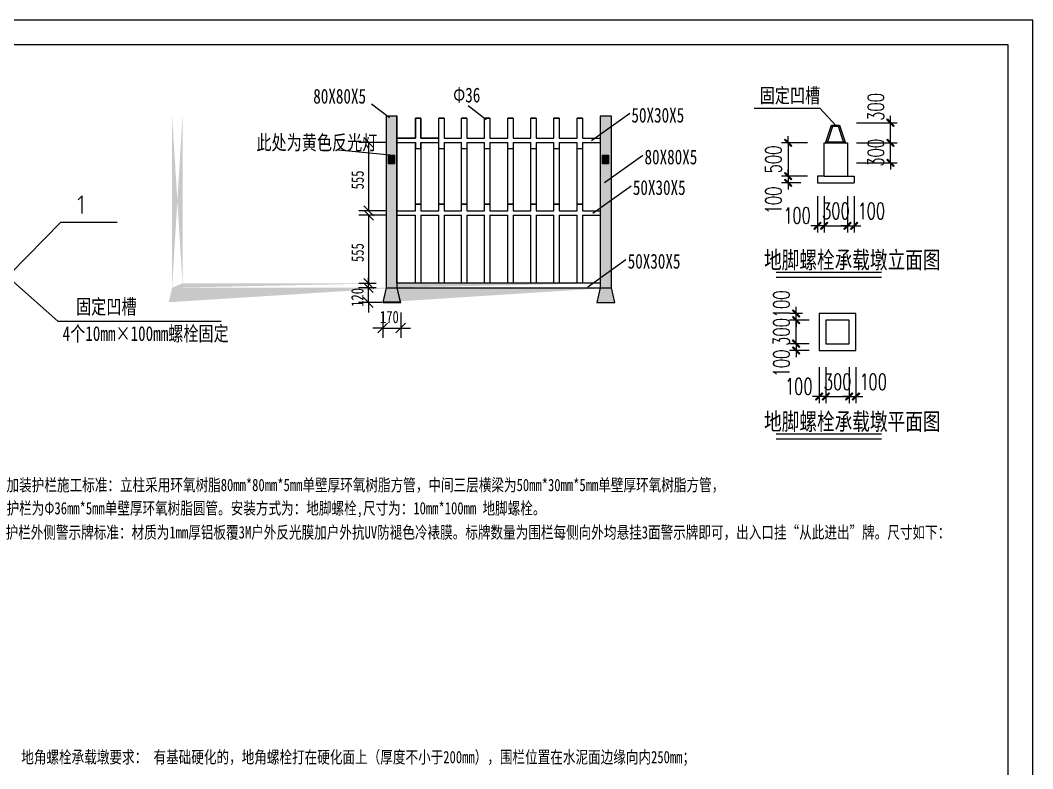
# Model space of a CAD drawing. Header units: inches. Extents: x -113 to 2477, y -497 to 443.
# Drawn here: x 594.1 to 799.6, y -351.9 to -200 of the extents above; entities that cross this region are included whole.
import ezdxf

# ---------------------------------------------------------------- set-up
doc = ezdxf.new("R2010")
doc.units = ezdxf.units.IN
doc.header["$MEASUREMENT"] = 0
doc.styles.add('宋体', font='', dxfattribs={"width": 0.75})
doc.styles.get('宋体').set_extended_font_data('SimSun')

msp = doc.modelspace()

# ---------------------------------------------------------------- hatches: boundary and pattern name
h = msp.add_hatch(color=0)
h.set_gradient(color1=(255, 255, 255), one_color=1, tint=1)
h.paths.add_polyline_path([(668.363, -254.244), (668.363, -219.434), (670.626, -219.434), (670.626, -254.244), (671.329, -257.242), (667.676, -257.242)])
h.paths.add_polyline_path([(627.823, -257.159), (627.137, -254.244)], flags=17)
edge = h.paths.add_edge_path()
edge.add_line((627.823, -257.159), (624.244, -257.159))
edge.add_line((624.926, -254.244), (624.244, -257.159))
edge.add_line((624.926, -257.159), (627.823, -257.159))
edge.add_line((627.049, -219.437), (624.926, -219.437))
edge.add_line((627.049, -253.35), (627.049, -219.437))
edge.add_line((624.926, -219.437), (624.926, -254.244))
edge.add_line((668.363, -253.35), (627.049, -253.35))
edge.add_line((624.926, -254.244), (670.626, -254.244))
h = msp.add_hatch(color=0)
h.set_gradient(color1=(255, 255, 255), one_color=1, tint=1)
h.paths.add_polyline_path([(711.849, -219.434), (711.849, -254.244), (711.163, -257.242), (714.816, -257.242), (714.112, -254.244), (714.112, -219.434)])
h.paths.add_polyline_path([(671.31, -257.159), (670.623, -254.244)], flags=17)
edge = h.paths.add_edge_path()
edge.add_line((671.31, -257.159), (667.73, -257.159))
edge.add_line((668.413, -254.244), (667.73, -257.159))
edge.add_line((668.413, -257.159), (671.31, -257.159))
edge.add_line((670.536, -219.437), (668.413, -219.437))
edge.add_line((670.536, -253.35), (670.536, -219.437))
edge.add_line((668.413, -219.437), (668.413, -254.244))
edge.add_line((711.849, -253.35), (670.536, -253.35))
edge.add_line((668.413, -254.244), (714.112, -254.244))
h = msp.add_hatch(color=0)
h.dxf.hatch_style = 2
h.paths.add_polyline_path([(758.779, -221.239), (759.04, -221.324), (757.946, -224.618), (757.572, -224.894)])
h = msp.add_hatch(color=0)
h.dxf.hatch_style = 2
h.paths.add_polyline_path([(758.877, -221.521), (758.877, -221.246), (760.267, -221.246), (760.267, -221.521)])
h = msp.add_hatch(color=0)
h.dxf.hatch_style = 2
h.paths.add_polyline_path([(760.14, -221.324), (760.394, -221.239), (761.608, -224.894), (761.227, -224.618)])
h = msp.add_hatch(color=0)
h.dxf.hatch_style = 2
h.paths.add_polyline_path([(771.535, -221.359), (771.387, -221.5), (770.032, -220.145), (770.173, -219.997)])
h = msp.add_hatch(color=0)
h.dxf.hatch_style = 2
h.paths.add_polyline_path([(749.247, -224.216), (749.388, -224.068), (750.749, -225.43), (750.601, -225.571)])
h = msp.add_hatch(color=0)
h.dxf.hatch_style = 2
h.paths.add_polyline_path([(757.572, -224.894), (757.946, -224.618), (760.267, -224.618), (760.267, -224.894)])
h = msp.add_hatch(color=0)
h.dxf.hatch_style = 2
h.paths.add_polyline_path([(761.227, -224.618), (761.608, -224.894), (760.267, -224.894), (760.267, -224.618)])
h = msp.add_hatch(color=0)
h.dxf.hatch_style = 2
h.paths.add_polyline_path([(770.032, -224.216), (770.173, -224.068), (771.535, -225.43), (771.387, -225.571)])
h = msp.add_hatch(color=0)
h.dxf.hatch_style = 2
h.paths.add_polyline_path([(770.032, -224.216), (770.173, -224.068), (771.535, -225.43), (771.387, -225.571)])
h = msp.add_hatch(color=0)
h.set_gradient(color1=(255, 255, 0), color2=(255, 255, 112), one_color=1, tint=0.72)
h.paths.add_polyline_path([(668.88, -227.368), (670.066, -227.368), (670.066, -229.098), (668.88, -229.098)])
h = msp.add_hatch(color=0)
h.set_gradient(color1=(255, 255, 0), color2=(255, 255, 112), one_color=1, tint=0.72)
h.paths.add_polyline_path([(712.316, -227.368), (713.503, -227.368), (713.503, -229.098), (712.316, -229.098)])
h = msp.add_hatch(color=0)
h.dxf.hatch_style = 2
h.paths.add_polyline_path([(771.535, -229.501), (771.387, -229.649), (770.032, -228.287), (770.173, -228.146)])
h = msp.add_hatch(color=0)
h.dxf.hatch_style = 2
h.paths.add_polyline_path([(750.749, -232.217), (750.601, -232.358), (749.247, -231.004), (749.388, -230.863)])
h = msp.add_hatch(color=0)
h.dxf.hatch_style = 2
h.paths.add_polyline_path([(749.247, -231.004), (749.388, -230.863), (750.749, -232.217), (750.601, -232.358)])
h = msp.add_hatch(color=0)
h.dxf.hatch_style = 2
h.paths.add_polyline_path([(750.749, -233.572), (750.601, -233.72), (749.247, -232.358), (749.388, -232.217)])
h = msp.add_hatch(color=0)
h.dxf.hatch_style = 2
h.paths.add_polyline_path([(755.329, -242.42), (755.18, -242.279), (756.542, -240.917), (756.683, -241.065)])
h = msp.add_hatch(color=0)
h.dxf.hatch_style = 2
h.paths.add_polyline_path([(756.683, -242.42), (756.542, -242.279), (757.897, -240.917), (758.045, -241.065)])
h = msp.add_hatch(color=0)
h.dxf.hatch_style = 2
h.paths.add_polyline_path([(757.897, -240.917), (758.045, -241.065), (756.683, -242.42), (756.542, -242.279)])
h = msp.add_hatch(color=0)
h.dxf.hatch_style = 2
h.paths.add_polyline_path([(762.652, -240.917), (762.793, -241.065), (761.439, -242.42), (761.29, -242.279)])
h = msp.add_hatch(color=0)
h.dxf.hatch_style = 2
h.paths.add_polyline_path([(761.439, -242.42), (761.29, -242.279), (762.652, -240.917), (762.793, -241.065)])
h = msp.add_hatch(color=0)
h.dxf.hatch_style = 2
h.paths.add_polyline_path([(764.007, -240.917), (764.155, -241.065), (762.793, -242.42), (762.652, -242.279)])
h = msp.add_hatch(color=0)
h.dxf.hatch_style = 2
h.paths.add_polyline_path([(750.871, -258.889), (751.02, -258.741), (752.374, -260.103), (752.233, -260.244)])
h = msp.add_hatch(color=0)
h.dxf.hatch_style = 2
h.paths.add_polyline_path([(750.871, -260.244), (751.02, -260.103), (752.374, -261.457), (752.233, -261.599)])
h = msp.add_hatch(color=0)
h.dxf.hatch_style = 2
h.paths.add_polyline_path([(752.374, -261.457), (752.233, -261.599), (750.871, -260.244), (751.02, -260.103)])
h = msp.add_hatch(color=0)
h.dxf.hatch_style = 2
h.paths.add_polyline_path([(752.374, -266.213), (752.233, -266.354), (750.871, -264.999), (751.02, -264.851)])
h = msp.add_hatch(color=0)
h.dxf.hatch_style = 2
h.paths.add_polyline_path([(750.871, -264.999), (751.02, -264.851), (752.374, -266.213), (752.233, -266.354)])
h = msp.add_hatch(color=0)
h.dxf.hatch_style = 2
h.paths.add_polyline_path([(752.374, -267.568), (752.233, -267.709), (750.871, -266.354), (751.02, -266.213)])
h = msp.add_hatch(color=0)
h.dxf.hatch_style = 2
h.paths.add_polyline_path([(755.683, -277.085), (755.535, -276.944), (756.897, -275.59), (757.038, -275.731)])
h = msp.add_hatch(color=0)
h.dxf.hatch_style = 2
h.paths.add_polyline_path([(757.038, -277.085), (756.897, -276.944), (758.252, -275.59), (758.4, -275.731)])
h = msp.add_hatch(color=0)
h.dxf.hatch_style = 2
h.paths.add_polyline_path([(758.252, -275.59), (758.4, -275.731), (757.038, -277.085), (756.897, -276.944)])
h = msp.add_hatch(color=0)
h.dxf.hatch_style = 2
h.paths.add_polyline_path([(763.007, -275.59), (763.148, -275.731), (761.793, -277.085), (761.645, -276.944)])
h = msp.add_hatch(color=0)
h.dxf.hatch_style = 2
h.paths.add_polyline_path([(761.793, -277.085), (761.645, -276.944), (763.007, -275.59), (763.148, -275.731)])
h = msp.add_hatch(color=0)
h.dxf.hatch_style = 2
h.paths.add_polyline_path([(764.362, -275.59), (764.51, -275.731), (763.148, -277.085), (763.007, -276.944)])

# ---------------------------------------------------------------- linework, layer by layer
at = {"color": 0}
for p, q in [((799.639, -199.969), (379.639, -199.969)), ((799.639, -496.969), (799.639, -199.969)), ((794.639, -204.969), (404.639, -204.969)), ((794.639, -491.969), (794.639, -204.969)), ((669.08, -219.789), (665.388, -216.98)), ((688.689, -220.153), (684.997, -217.344)), ((670.626, -219.434), (668.363, -219.434)), ((668.363, -219.434), (668.363, -254.244)), ((668.413, -219.437), (668.413, -254.244)), ((670.536, -219.437), (668.413, -219.437)), ((670.536, -253.35), (670.536, -219.437)), ((670.626, -254.244), (670.626, -219.434)), ((674.313, -219.812), (675.255, -219.812)), ((674.313, -219.812), (675.417, -219.812)), ((674.313, -223.888), (674.313, -219.812)), ((675.417, -219.812), (674.313, -219.812)), ((674.313, -219.812), (674.313, -223.888)), ((674.313, -223.888), (674.313, -219.812)), ((674.313, -219.812), (674.313, -223.888)), ((675.417, -219.812), (674.313, -219.812)), ((675.417, -219.812), (675.417, -223.888)), ((675.417, -223.888), (675.417, -219.812)), ((675.417, -219.812), (675.417, -223.888)), ((675.417, -223.888), (675.417, -219.812)), ((679.069, -219.812), (680.011, -219.812)), ((679.069, -219.812), (680.173, -219.812)), ((679.069, -223.888), (679.069, -219.812)), ((679.069, -223.888), (679.069, -219.812)), ((680.173, -219.812), (679.069, -219.812)), ((680.173, -219.812), (680.173, -223.888)), ((680.173, -219.812), (680.173, -223.888)), ((683.686, -219.812), (684.628, -219.812)), ((683.686, -219.812), (684.79, -219.812)), ((683.686, -223.888), (683.686, -219.812)), ((683.686, -223.888), (683.686, -219.812)), ((684.79, -219.812), (683.686, -219.812)), ((684.79, -219.812), (684.79, -223.888)), ((684.79, -219.812), (684.79, -223.888)), ((688.349, -219.812), (689.291, -219.812)), ((688.349, -219.812), (689.453, -219.812)), ((688.349, -223.888), (688.349, -219.812)), ((688.349, -223.888), (688.349, -219.812)), ((689.453, -219.812), (688.349, -219.812)), ((689.453, -219.812), (689.453, -223.888)), ((689.453, -219.812), (689.453, -223.888)), ((693.067, -219.812), (694.028, -219.812)), ((693.067, -219.812), (694.171, -219.812)), ((693.067, -223.888), (693.067, -219.812)), ((693.067, -223.888), (693.067, -219.812)), ((694.171, -219.812), (693.067, -219.812)), ((694.171, -219.812), (694.171, -223.888)), ((694.171, -219.812), (694.171, -223.888)), ((697.748, -219.812), (698.69, -219.812)), ((697.748, -219.812), (698.852, -219.812)), ((697.748, -223.888), (697.748, -219.812)), ((697.748, -223.888), (697.748, -219.812)), ((698.852, -219.812), (697.748, -219.812)), ((698.852, -219.812), (698.852, -223.888)), ((698.852, -219.812), (698.852, -223.888)), ((702.42, -219.812), (703.362, -219.812)), ((702.42, -219.812), (703.524, -219.812)), ((702.42, -223.888), (702.42, -219.812)), ((702.42, -223.888), (702.42, -219.812)), ((703.524, -219.812), (702.42, -219.812)), ((703.524, -219.812), (703.524, -223.888)), ((703.524, -219.812), (703.524, -223.888)), ((707.123, -219.812), (708.065, -219.812)), ((707.123, -219.812), (708.227, -219.812)), ((707.123, -223.888), (707.123, -219.812)), ((707.123, -223.888), (707.123, -219.812)), ((708.227, -219.812), (707.123, -219.812)), ((708.227, -219.812), (708.227, -223.888)), ((708.227, -219.812), (708.227, -223.888)), ((710.079, -224.398), (717.828, -218.856)), ((714.112, -219.434), (711.849, -219.434)), ((711.849, -219.434), (711.849, -254.244)), ((714.112, -254.244), (714.112, -219.434)), ((665.832, -225.777), (663.832, -223.777)), ((670.536, -223.888), (674.313, -223.888)), ((670.536, -223.888), (674.313, -223.888)), ((670.536, -223.888), (670.536, -224.777)), ((674.313, -223.888), (670.626, -223.888)), ((674.313, -223.888), (670.626, -223.888)), ((675.417, -223.888), (679.069, -223.888)), ((679.069, -223.888), (675.417, -223.888)), ((675.417, -223.888), (679.069, -223.888)), ((679.069, -223.888), (675.417, -223.888)), ((679.069, -224.777), (679.069, -223.888)), ((680.173, -223.888), (683.686, -223.888)), ((680.173, -223.888), (683.686, -223.888)), ((684.79, -223.888), (688.349, -223.888)), ((684.79, -223.888), (688.349, -223.888)), ((689.453, -223.888), (693.067, -223.888)), ((689.453, -223.888), (693.067, -223.888)), ((694.171, -223.888), (697.748, -223.888)), ((694.171, -223.888), (697.748, -223.888)), ((698.852, -223.888), (702.42, -223.888)), ((698.852, -223.888), (702.42, -223.888)), ((703.524, -223.888), (707.123, -223.888)), ((703.524, -223.888), (707.123, -223.888)), ((708.227, -223.888), (711.849, -223.888)), ((708.227, -223.888), (711.849, -223.888)), ((711.849, -223.888), (711.849, -224.777)), ((670.536, -224.777), (674.313, -224.777)), ((670.536, -224.777), (674.313, -224.777)), ((670.536, -224.777), (674.313, -224.777)), ((670.536, -224.777), (674.313, -224.777)), ((674.313, -238.655), (674.313, -224.777)), ((674.313, -224.777), (674.313, -226.012)), ((674.313, -238.655), (674.313, -224.777)), ((674.313, -224.777), (674.313, -226.012)), ((674.313, -226.012), (675.417, -226.012)), ((674.313, -226.012), (675.417, -226.012)), ((674.313, -237.309), (674.313, -226.012)), ((674.313, -226.012), (675.417, -226.012)), ((675.417, -224.777), (675.417, -238.655)), ((675.417, -224.777), (679.069, -224.777)), ((675.417, -226.012), (675.417, -224.777)), ((675.417, -224.777), (679.069, -224.777)), ((675.417, -224.777), (675.417, -238.655)), ((675.417, -224.777), (679.069, -224.777)), ((675.417, -226.012), (675.417, -224.777)), ((675.417, -224.777), (679.069, -224.777)), ((675.417, -226.012), (675.417, -237.309)), ((679.069, -238.655), (679.069, -224.777)), ((679.069, -238.655), (679.069, -224.777)), ((679.069, -226.012), (680.173, -226.012)), ((679.069, -226.012), (680.173, -226.012)), ((679.069, -226.012), (680.173, -226.012)), ((679.069, -237.309), (679.069, -226.012)), ((679.069, -226.012), (680.173, -226.012)), ((679.069, -226.012), (680.173, -226.012)), ((679.069, -237.309), (679.069, -226.012)), ((679.069, -226.012), (680.173, -226.012)), ((680.173, -224.777), (680.173, -238.655)), ((680.173, -224.777), (683.686, -224.777)), ((680.173, -224.777), (680.173, -238.655)), ((680.173, -224.777), (683.686, -224.777)), ((680.173, -226.012), (680.173, -237.309)), ((680.173, -226.012), (680.173, -237.309)), ((683.686, -238.655), (683.686, -224.777)), ((683.686, -238.655), (683.686, -224.777)), ((683.686, -226.012), (684.79, -226.012)), ((683.686, -226.012), (684.79, -226.012)), ((683.686, -226.012), (684.79, -226.012)), ((683.686, -237.309), (683.686, -226.012)), ((683.686, -226.012), (684.79, -226.012)), ((683.686, -226.012), (684.79, -226.012)), ((683.686, -237.309), (683.686, -226.012)), ((683.686, -226.012), (684.79, -226.012)), ((684.79, -224.777), (684.79, -238.655)), ((684.79, -224.777), (688.349, -224.777)), ((684.79, -224.777), (684.79, -238.655)), ((684.79, -224.777), (688.349, -224.777)), ((684.79, -226.012), (684.79, -237.309)), ((684.79, -226.012), (684.79, -237.309)), ((688.349, -238.655), (688.349, -224.777)), ((688.349, -238.655), (688.349, -224.777)), ((688.349, -226.012), (689.453, -226.012)), ((688.349, -226.012), (689.453, -226.012)), ((688.349, -226.012), (689.453, -226.012)), ((688.349, -237.309), (688.349, -226.012)), ((688.349, -226.012), (689.453, -226.012)), ((688.349, -226.012), (689.453, -226.012)), ((688.349, -237.309), (688.349, -226.012)), ((688.349, -226.012), (689.453, -226.012)), ((689.453, -224.777), (689.453, -238.655)), ((689.453, -224.777), (693.067, -224.777)), ((689.453, -224.777), (689.453, -238.655)), ((689.453, -224.777), (693.067, -224.777)), ((689.453, -226.012), (689.453, -237.309)), ((689.453, -226.012), (689.453, -237.309)), ((693.067, -238.655), (693.067, -224.777)), ((693.067, -238.655), (693.067, -224.777)), ((693.067, -226.012), (694.171, -226.012)), ((693.067, -226.012), (694.171, -226.012)), ((693.067, -226.012), (694.171, -226.012)), ((693.067, -237.309), (693.067, -226.012)), ((693.067, -226.012), (694.171, -226.012)), ((693.067, -226.012), (694.171, -226.012)), ((693.067, -237.309), (693.067, -226.012)), ((693.067, -226.012), (694.171, -226.012)), ((694.171, -224.777), (694.171, -238.655)), ((694.171, -224.777), (697.748, -224.777)), ((694.171, -224.777), (694.171, -238.655)), ((694.171, -224.777), (697.748, -224.777)), ((694.171, -226.012), (694.171, -237.309)), ((694.171, -226.012), (694.171, -237.309)), ((697.748, -238.655), (697.748, -224.777)), ((697.748, -238.655), (697.748, -224.777)), ((697.748, -226.012), (698.852, -226.012)), ((697.748, -226.012), (698.852, -226.012)), ((697.748, -226.012), (698.852, -226.012)), ((697.748, -237.309), (697.748, -226.012)), ((697.748, -226.012), (698.852, -226.012)), ((697.748, -226.012), (698.852, -226.012)), ((697.748, -237.309), (697.748, -226.012)), ((697.748, -226.012), (698.852, -226.012)), ((698.852, -224.777), (698.852, -238.655)), ((698.852, -224.777), (702.42, -224.777)), ((698.852, -224.777), (698.852, -238.655)), ((698.852, -224.777), (702.42, -224.777)), ((698.852, -226.012), (698.852, -237.309)), ((698.852, -226.012), (698.852, -237.309)), ((702.42, -238.655), (702.42, -224.777)), ((702.42, -238.655), (702.42, -224.777)), ((702.42, -226.012), (703.524, -226.012)), ((702.42, -226.012), (703.524, -226.012)), ((702.42, -226.012), (703.524, -226.012)), ((702.42, -237.309), (702.42, -226.012)), ((702.42, -226.012), (703.524, -226.012)), ((702.42, -226.012), (703.524, -226.012)), ((702.42, -237.309), (702.42, -226.012)), ((702.42, -226.012), (703.524, -226.012)), ((703.524, -224.777), (703.524, -238.655)), ((703.524, -224.777), (707.123, -224.777)), ((703.524, -224.777), (703.524, -238.655)), ((703.524, -224.777), (707.123, -224.777)), ((703.524, -226.012), (703.524, -237.309)), ((703.524, -226.012), (703.524, -237.309)), ((707.123, -238.655), (707.123, -224.777)), ((707.123, -238.655), (707.123, -224.777)), ((707.123, -226.012), (708.227, -226.012)), ((707.123, -226.012), (708.227, -226.012)), ((707.123, -226.012), (708.227, -226.012)), ((707.123, -237.309), (707.123, -226.012)), ((707.123, -226.012), (708.227, -226.012)), ((707.123, -226.012), (708.227, -226.012)), ((707.123, -237.309), (707.123, -226.012)), ((707.123, -226.012), (708.227, -226.012)), ((708.227, -224.777), (708.227, -238.655)), ((708.227, -224.777), (711.849, -224.777)), ((708.227, -224.777), (708.227, -238.655)), ((708.227, -224.777), (711.849, -224.777)), ((708.227, -226.012), (708.227, -237.309)), ((708.227, -226.012), (708.227, -237.309)), ((669.193, -227.368), (658.739, -226.333)), ((668.88, -227.368), (670.066, -227.368)), ((668.88, -229.098), (668.88, -227.368)), ((670.066, -227.368), (670.066, -229.098)), ((712.316, -227.368), (713.503, -227.368)), ((712.316, -229.098), (712.316, -227.368)), ((712.735, -232.874), (720.484, -227.332)), ((713.503, -227.368), (713.503, -229.098)), ((670.066, -229.098), (668.88, -229.098)), ((713.503, -229.098), (712.316, -229.098)), ((710.37, -239.083), (718.119, -233.541)), ((663.832, -237.655), (665.832, -239.655)), ((674.313, -237.309), (675.417, -237.309)), ((675.417, -237.309), (674.313, -237.309)), ((679.069, -237.309), (680.173, -237.309)), ((679.069, -237.309), (680.173, -237.309)), ((680.173, -237.309), (679.069, -237.309)), ((679.069, -237.309), (680.173, -237.309)), ((680.173, -237.309), (679.069, -237.309)), ((683.686, -237.309), (684.79, -237.309)), ((683.686, -237.309), (684.79, -237.309)), ((684.79, -237.309), (683.686, -237.309)), ((683.686, -237.309), (684.79, -237.309)), ((684.79, -237.309), (683.686, -237.309)), ((688.349, -237.309), (689.453, -237.309)), ((688.349, -237.309), (689.453, -237.309)), ((689.453, -237.309), (688.349, -237.309)), ((688.349, -237.309), (689.453, -237.309)), ((689.453, -237.309), (688.349, -237.309)), ((693.067, -237.309), (694.171, -237.309)), ((693.067, -237.309), (694.171, -237.309)), ((694.171, -237.309), (693.067, -237.309)), ((693.067, -237.309), (694.171, -237.309)), ((694.171, -237.309), (693.067, -237.309)), ((697.748, -237.309), (698.852, -237.309)), ((697.748, -237.309), (698.852, -237.309)), ((698.852, -237.309), (697.748, -237.309)), ((697.748, -237.309), (698.852, -237.309)), ((698.852, -237.309), (697.748, -237.309)), ((702.42, -237.309), (703.524, -237.309)), ((702.42, -237.309), (703.524, -237.309)), ((703.524, -237.309), (702.42, -237.309)), ((702.42, -237.309), (703.524, -237.309)), ((703.524, -237.309), (702.42, -237.309)), ((707.123, -237.309), (708.227, -237.309)), ((707.123, -237.309), (708.227, -237.309)), ((708.227, -237.309), (707.123, -237.309)), ((707.123, -237.309), (708.227, -237.309)), ((708.227, -237.309), (707.123, -237.309)), ((665.832, -240.518), (663.832, -238.518)), ((670.536, -238.655), (674.313, -238.655)), ((670.536, -238.655), (674.313, -238.655)), ((670.536, -238.655), (670.536, -239.498)), ((670.536, -239.498), (674.313, -239.498)), ((670.536, -239.498), (674.313, -239.498)), ((674.313, -253.35), (674.313, -239.498)), ((674.313, -253.35), (674.313, -239.498)), ((675.417, -238.655), (679.069, -238.655)), ((675.417, -238.655), (679.069, -238.655)), ((675.417, -239.498), (675.417, -253.35)), ((675.417, -239.498), (679.069, -239.498)), ((675.417, -239.498), (675.417, -253.35)), ((675.417, -239.498), (679.069, -239.498)), ((679.069, -253.35), (679.069, -239.498)), ((679.069, -253.35), (679.069, -239.498)), ((680.173, -238.655), (683.686, -238.655)), ((680.173, -238.655), (683.686, -238.655)), ((680.173, -239.498), (680.173, -253.35)), ((680.173, -239.498), (683.686, -239.498)), ((680.173, -239.498), (680.173, -253.35)), ((680.173, -239.498), (683.686, -239.498)), ((683.686, -253.35), (683.686, -239.498)), ((683.686, -253.35), (683.686, -239.498)), ((684.79, -238.655), (688.349, -238.655)), ((684.79, -238.655), (688.349, -238.655)), ((684.79, -239.498), (684.79, -253.35)), ((684.79, -239.498), (688.349, -239.498)), ((684.79, -239.498), (684.79, -253.35)), ((684.79, -239.498), (688.349, -239.498)), ((688.349, -253.35), (688.349, -239.498)), ((688.349, -253.35), (688.349, -239.498)), ((689.453, -238.655), (693.067, -238.655)), ((689.453, -238.655), (693.067, -238.655)), ((689.453, -239.498), (689.453, -253.35)), ((689.453, -239.498), (693.067, -239.498)), ((689.453, -239.498), (689.453, -253.35)), ((689.453, -239.498), (693.067, -239.498)), ((693.067, -253.35), (693.067, -239.498)), ((693.067, -253.35), (693.067, -239.498)), ((694.171, -238.655), (697.748, -238.655)), ((694.171, -238.655), (697.748, -238.655)), ((694.171, -239.498), (694.171, -253.35)), ((694.171, -239.498), (697.748, -239.498)), ((694.171, -239.498), (694.171, -253.35)), ((694.171, -239.498), (697.748, -239.498)), ((697.748, -253.35), (697.748, -239.498)), ((697.748, -253.35), (697.748, -239.498)), ((698.852, -238.655), (702.42, -238.655)), ((698.852, -238.655), (702.42, -238.655)), ((698.852, -239.498), (698.852, -253.35)), ((698.852, -239.498), (702.42, -239.498)), ((698.852, -239.498), (698.852, -253.35)), ((698.852, -239.498), (702.42, -239.498)), ((702.42, -253.35), (702.42, -239.498)), ((702.42, -253.35), (702.42, -239.498)), ((703.524, -238.655), (707.123, -238.655)), ((703.524, -238.655), (707.123, -238.655)), ((703.524, -239.498), (703.524, -253.35)), ((703.524, -239.498), (707.123, -239.498)), ((703.524, -239.498), (703.524, -253.35)), ((703.524, -239.498), (707.123, -239.498)), ((707.123, -253.35), (707.123, -239.498)), ((707.123, -253.35), (707.123, -239.498)), ((708.227, -238.655), (711.849, -238.655)), ((708.227, -238.655), (711.849, -238.655)), ((708.227, -239.498), (708.227, -253.35)), ((708.227, -239.498), (711.849, -239.498)), ((708.227, -239.498), (708.227, -253.35)), ((708.227, -239.498), (711.849, -239.498)), ((711.849, -238.655), (711.849, -239.498)), ((709.32, -254.035), (717.069, -248.493)), ((663.832, -252.396), (665.832, -254.396)), ((747.537, -251.114), (768.964, -251.114)), ((747.537, -252.114), (768.918, -252.114)), ((663.778, -253.244), (665.778, -255.244)), ((668.363, -254.244), (667.676, -257.242)), ((668.413, -254.244), (667.73, -257.159)), ((668.413, -254.244), (714.112, -254.244)), ((711.849, -253.35), (670.536, -253.35)), ((674.313, -253.35), (670.536, -253.35)), ((670.536, -253.35), (670.536, -254.244)), ((670.536, -254.244), (711.849, -254.244)), ((671.31, -257.159), (670.623, -254.244)), ((671.31, -257.159), (670.623, -254.244)), ((671.329, -257.242), (670.626, -254.244)), ((675.417, -253.35), (674.313, -253.35)), ((679.069, -253.35), (675.417, -253.35)), ((680.173, -253.35), (679.069, -253.35)), ((683.686, -253.35), (680.173, -253.35)), ((684.79, -253.35), (683.686, -253.35)), ((688.349, -253.35), (684.79, -253.35)), ((689.453, -253.35), (688.349, -253.35)), ((693.067, -253.35), (689.453, -253.35)), ((694.171, -253.35), (693.067, -253.35)), ((697.748, -253.35), (694.171, -253.35)), ((698.852, -253.35), (697.748, -253.35)), ((702.42, -253.35), (698.852, -253.35)), ((703.524, -253.35), (702.42, -253.35)), ((707.123, -253.35), (703.524, -253.35)), ((708.227, -253.35), (707.123, -253.35)), ((711.849, -253.35), (708.227, -253.35)), ((711.849, -254.244), (711.163, -257.242)), ((711.849, -253.35), (711.849, -254.244)), ((714.816, -257.242), (714.112, -254.244)), ((665.778, -258.242), (663.778, -256.242)), ((667.676, -257.242), (671.329, -257.242)), ((671.31, -257.159), (667.73, -257.159)), ((668.413, -257.159), (671.31, -257.159)), ((711.163, -257.242), (714.816, -257.242)), ((666.676, -263.431), (668.676, -261.431)), ((672.329, -261.431), (670.329, -263.431)), ((747.537, -283.905), (768.964, -283.905)), ((747.537, -284.905), (768.918, -284.905))]:
    msp.add_line(p, q, dxfattribs=at)
at = {"color": 0, "lineweight": 0}
for p, q in [((766.293, -215.298), (766.138, -215.58)), ((766.138, -215.58), (766.138, -215.771)), ((766.138, -215.771), (766.293, -216.053)), ((766.766, -215.115), (766.293, -215.298)), ((767.549, -215.016), (766.766, -215.115)), ((768.014, -215.016), (767.549, -215.016)), ((768.798, -215.115), (768.014, -215.016)), ((769.27, -215.298), (768.798, -215.115)), ((769.426, -215.58), (769.27, -215.298)), ((769.27, -216.053), (769.426, -215.771)), ((769.426, -215.771), (769.426, -215.58)), ((743.098, -217.793), (756.43, -217.793)), ((756.43, -217.793), (759.766, -221.408)), ((766.293, -217.182), (766.138, -217.464)), ((766.138, -217.464), (766.138, -217.655)), ((766.138, -217.655), (766.293, -217.93)), ((766.293, -216.053), (766.766, -216.244)), ((766.766, -216.991), (766.293, -217.182)), ((766.766, -216.244), (767.549, -216.335)), ((767.549, -216.9), (766.766, -216.991)), ((767.549, -216.335), (768.014, -216.335)), ((768.014, -216.9), (767.549, -216.9)), ((768.014, -216.335), (768.798, -216.244)), ((768.798, -216.991), (768.014, -216.9)), ((768.798, -216.244), (769.27, -216.053)), ((769.27, -217.182), (768.798, -216.991)), ((769.426, -217.464), (769.27, -217.182)), ((769.27, -217.93), (769.426, -217.655)), ((769.426, -217.655), (769.426, -217.464)), ((766.138, -219.905), (766.138, -218.875)), ((766.138, -218.875), (767.386, -219.44)), ((766.293, -217.93), (766.766, -218.12)), ((766.766, -218.12), (767.549, -218.212)), ((767.386, -219.157), (767.549, -218.967)), ((767.386, -219.44), (767.386, -219.157)), ((767.549, -218.212), (768.014, -218.212)), ((767.549, -218.967), (767.704, -218.875)), ((767.704, -218.875), (768.17, -218.776)), ((768.014, -218.212), (768.798, -218.12)), ((768.17, -218.776), (768.487, -218.776)), ((768.487, -218.776), (768.953, -218.875)), ((768.798, -218.12), (769.27, -217.93)), ((768.953, -218.875), (769.27, -219.059)), ((769.27, -219.905), (769.115, -220.004)), ((769.27, -219.059), (769.426, -219.341)), ((769.426, -219.623), (769.27, -219.905)), ((769.426, -219.341), (769.426, -219.623)), ((770.78, -226.178), (770.78, -219.39)), ((757.572, -224.894), (758.779, -221.239)), ((759.04, -221.324), (757.946, -224.618)), ((758.779, -221.239), (759.04, -221.324)), ((758.877, -221.521), (758.877, -221.246)), ((758.877, -221.246), (760.267, -221.246)), ((760.267, -221.521), (758.877, -221.521)), ((760.14, -221.324), (760.394, -221.239)), ((761.227, -224.618), (760.14, -221.324)), ((760.267, -221.246), (760.267, -221.521)), ((760.394, -221.239), (761.608, -224.894)), ((763.866, -220.752), (772.142, -220.752)), ((769.115, -220.004), (768.798, -220.096)), ((770.032, -220.145), (770.173, -219.997)), ((771.387, -221.5), (770.032, -220.145)), ((770.173, -219.997), (771.535, -221.359)), ((771.535, -221.359), (771.387, -221.5)), ((749.995, -224.823), (749.995, -223.461)), ((770.78, -224.823), (770.78, -223.461)), ((745.507, -225.959), (745.352, -226.241)), ((745.98, -225.776), (745.507, -225.959)), ((746.763, -225.677), (745.98, -225.776)), ((747.229, -225.677), (746.763, -225.677)), ((748.012, -225.776), (747.229, -225.677)), ((748.485, -225.959), (748.012, -225.776)), ((748.64, -226.241), (748.485, -225.959)), ((753.896, -224.823), (748.64, -224.823)), ((749.247, -224.216), (749.388, -224.068)), ((750.601, -225.571), (749.247, -224.216)), ((749.388, -224.068), (750.749, -225.43)), ((749.995, -224.823), (749.995, -231.611)), ((750.749, -225.43), (750.601, -225.571)), ((757.29, -224.823), (762.045, -224.823)), ((757.29, -231.611), (757.29, -224.823)), ((757.572, -224.894), (757.946, -224.618)), ((757.946, -224.618), (757.572, -224.894)), ((760.267, -224.894), (757.572, -224.894)), ((757.946, -224.618), (760.267, -224.618)), ((760.267, -224.894), (760.267, -224.618)), ((760.267, -224.618), (761.227, -224.618)), ((760.267, -224.618), (760.267, -224.894)), ((761.608, -224.894), (760.267, -224.894)), ((761.227, -224.618), (761.608, -224.894)), ((761.608, -224.894), (761.227, -224.618)), ((762.045, -224.823), (762.045, -231.611)), ((763.866, -224.823), (772.142, -224.823)), ((763.866, -224.823), (772.142, -224.823)), ((766.293, -224.604), (766.138, -224.887)), ((766.138, -224.887), (766.138, -225.07)), ((766.138, -225.07), (766.293, -225.352)), ((766.766, -224.414), (766.293, -224.604)), ((766.293, -225.352), (766.766, -225.543)), ((767.549, -224.322), (766.766, -224.414)), ((766.766, -225.543), (767.549, -225.634)), ((768.014, -224.322), (767.549, -224.322)), ((767.549, -225.634), (768.014, -225.634)), ((768.798, -224.414), (768.014, -224.322)), ((768.014, -225.634), (768.798, -225.543)), ((769.27, -224.604), (768.798, -224.414)), ((768.798, -225.543), (769.27, -225.352)), ((769.426, -224.887), (769.27, -224.604)), ((769.27, -225.352), (769.426, -225.07)), ((769.426, -225.07), (769.426, -224.887)), ((770.032, -224.216), (770.173, -224.068)), ((770.032, -224.216), (770.173, -224.068)), ((771.387, -225.571), (770.032, -224.216)), ((771.387, -225.571), (770.032, -224.216)), ((770.173, -224.068), (771.535, -225.43)), ((770.173, -224.068), (771.535, -225.43)), ((770.78, -228.894), (770.78, -224.823)), ((771.535, -225.43), (771.387, -225.571)), ((771.535, -225.43), (771.387, -225.571)), ((745.352, -226.241), (745.352, -226.432)), ((745.352, -226.432), (745.507, -226.714)), ((745.507, -227.843), (745.352, -228.125)), ((745.352, -228.125), (745.352, -228.309)), ((745.507, -226.714), (745.98, -226.897)), ((745.98, -227.652), (745.507, -227.843)), ((745.98, -226.897), (746.763, -226.996)), ((746.763, -227.561), (745.98, -227.652)), ((746.763, -226.996), (747.229, -226.996)), ((747.229, -227.561), (746.763, -227.561)), ((747.229, -226.996), (748.012, -226.897)), ((748.012, -227.652), (747.229, -227.561)), ((748.012, -226.897), (748.485, -226.714)), ((748.485, -227.843), (748.012, -227.652)), ((748.485, -226.714), (748.64, -226.432)), ((748.64, -228.125), (748.485, -227.843)), ((748.64, -226.432), (748.64, -226.241)), ((748.64, -228.309), (748.64, -228.125)), ((766.293, -226.481), (766.138, -226.763)), ((766.138, -226.763), (766.138, -226.954)), ((766.138, -226.954), (766.293, -227.236)), ((766.766, -226.298), (766.293, -226.481)), ((766.293, -227.236), (766.766, -227.42)), ((767.549, -226.199), (766.766, -226.298)), ((766.766, -227.42), (767.549, -227.518)), ((768.014, -226.199), (767.549, -226.199)), ((767.549, -227.518), (768.014, -227.518)), ((767.704, -228.174), (768.17, -228.083)), ((768.798, -226.298), (768.014, -226.199)), ((768.014, -227.518), (768.798, -227.42)), ((768.17, -228.083), (768.487, -228.083)), ((768.487, -228.083), (768.953, -228.174)), ((769.27, -226.481), (768.798, -226.298)), ((768.798, -227.42), (769.27, -227.236)), ((769.426, -226.763), (769.27, -226.481)), ((769.27, -227.236), (769.426, -226.954)), ((769.426, -226.954), (769.426, -226.763)), ((745.352, -228.309), (745.507, -228.591)), ((745.352, -229.628), (745.352, -230.566)), ((745.507, -228.591), (745.98, -228.781)), ((745.98, -228.781), (746.763, -228.873)), ((746.446, -230.002), (746.601, -229.72)), ((746.446, -230.284), (746.446, -230.002)), ((746.601, -229.72), (746.918, -229.529)), ((746.763, -228.873), (747.229, -228.873)), ((746.918, -229.529), (747.384, -229.437)), ((747.229, -228.873), (748.012, -228.781)), ((747.384, -229.437), (747.701, -229.437)), ((747.701, -229.437), (748.167, -229.529)), ((748.012, -228.781), (748.485, -228.591)), ((748.167, -229.529), (748.485, -229.72)), ((748.485, -228.591), (748.64, -228.309)), ((748.485, -229.72), (748.64, -230.002)), ((748.64, -230.002), (748.64, -230.284)), ((763.866, -228.894), (772.142, -228.894)), ((766.138, -229.205), (766.138, -228.174)), ((766.138, -228.174), (767.386, -228.739)), ((767.386, -228.457), (767.549, -228.266)), ((767.386, -228.739), (767.386, -228.457)), ((767.549, -228.266), (767.704, -228.174)), ((769.115, -229.303), (768.798, -229.395)), ((768.953, -228.174), (769.27, -228.365)), ((769.27, -229.205), (769.115, -229.303)), ((769.27, -228.365), (769.426, -228.647)), ((769.426, -228.929), (769.27, -229.205)), ((769.426, -228.647), (769.426, -228.929)), ((770.032, -228.287), (770.173, -228.146)), ((771.387, -229.649), (770.032, -228.287)), ((770.173, -228.146), (771.535, -229.501)), ((770.78, -228.894), (770.78, -230.256)), ((771.535, -229.501), (771.387, -229.649)), ((745.352, -230.566), (746.763, -230.658)), ((746.601, -230.566), (746.446, -230.284)), ((746.763, -230.658), (746.601, -230.566)), ((748.329, -230.658), (748.012, -230.757)), ((748.485, -230.566), (748.329, -230.658)), ((748.64, -230.284), (748.485, -230.566)), ((752.542, -231.611), (748.64, -231.611)), ((753.896, -231.611), (748.64, -231.611)), ((749.247, -231.004), (749.388, -230.863)), ((749.247, -231.004), (749.388, -230.863)), ((750.601, -232.358), (749.247, -231.004)), ((750.601, -232.358), (749.247, -231.004)), ((749.247, -232.358), (749.388, -232.217)), ((749.388, -230.863), (750.749, -232.217)), ((749.388, -230.863), (750.749, -232.217)), ((749.388, -232.217), (750.749, -233.572)), ((749.995, -231.611), (749.995, -230.256)), ((749.995, -231.611), (749.995, -232.965)), ((749.995, -231.611), (749.995, -232.965)), ((750.749, -232.217), (750.601, -232.358)), ((750.749, -232.217), (750.601, -232.358)), ((755.935, -231.611), (755.935, -232.965)), ((757.29, -231.611), (755.935, -231.611)), ((757.29, -231.611), (762.045, -231.611)), ((762.045, -231.611), (763.4, -231.611)), ((763.4, -231.611), (763.4, -232.965)), ((745.507, -234.285), (745.352, -234.567)), ((745.98, -234.094), (745.507, -234.285)), ((746.763, -234.002), (745.98, -234.094)), ((747.229, -234.002), (746.763, -234.002)), ((748.012, -234.094), (747.229, -234.002)), ((748.485, -234.285), (748.012, -234.094)), ((748.64, -234.567), (748.485, -234.285)), ((752.542, -232.965), (748.64, -232.965)), ((750.601, -233.72), (749.247, -232.358)), ((749.995, -232.965), (749.995, -234.327)), ((750.749, -233.572), (750.601, -233.72)), ((755.935, -232.965), (763.4, -232.965)), ((606.665, -235.591), (605.874, -236.381)), ((606.665, -239.154), (606.665, -235.591)), ((745.352, -234.567), (745.352, -234.757)), ((745.352, -234.757), (745.507, -235.04)), ((745.507, -236.161), (745.352, -236.444)), ((745.507, -235.04), (745.98, -235.223)), ((745.98, -235.978), (745.507, -236.161)), ((745.98, -235.223), (746.763, -235.322)), ((746.763, -235.879), (745.98, -235.978)), ((746.763, -235.322), (747.229, -235.322)), ((747.229, -235.879), (746.763, -235.879)), ((747.229, -235.322), (748.012, -235.223)), ((748.012, -235.978), (747.229, -235.879)), ((748.012, -235.223), (748.485, -235.04)), ((748.485, -236.161), (748.012, -235.978)), ((748.485, -235.04), (748.64, -234.757)), ((748.64, -236.444), (748.485, -236.161)), ((748.64, -234.757), (748.64, -234.567)), ((755.935, -235.689), (755.935, -243.026)), ((757.29, -235.689), (757.29, -243.026)), ((762.045, -235.689), (762.045, -243.026)), ((763.4, -235.689), (763.4, -243.026)), ((745.352, -236.444), (745.352, -236.634)), ((745.352, -236.634), (745.507, -236.916)), ((745.818, -238.511), (745.352, -238.236)), ((745.352, -238.236), (748.64, -238.236)), ((745.507, -236.916), (745.98, -237.107)), ((745.98, -237.107), (746.763, -237.199)), ((746.763, -237.199), (747.229, -237.199)), ((747.229, -237.199), (748.012, -237.107)), ((748.012, -237.107), (748.485, -236.916)), ((748.485, -236.916), (748.64, -236.634)), ((748.64, -236.634), (748.64, -236.444)), ((749.606, -238.574), (749.79, -238.419)), ((749.79, -238.419), (750.072, -237.946)), ((750.072, -237.946), (750.072, -241.234)), ((751.392, -238.102), (751.201, -238.574)), ((751.674, -237.946), (751.392, -238.102)), ((751.857, -237.946), (751.674, -237.946)), ((752.139, -238.102), (751.857, -237.946)), ((752.33, -238.574), (752.139, -238.102)), ((753.268, -238.102), (753.085, -238.574)), ((753.551, -237.946), (753.268, -238.102)), ((753.741, -237.946), (753.551, -237.946)), ((754.023, -238.102), (753.741, -237.946)), ((754.207, -238.574), (754.023, -238.102)), ((757.29, -238.186), (757.29, -243.026)), ((757.318, -237.022), (758.355, -237.022)), ((758.355, -237.022), (757.791, -238.278)), ((757.791, -238.278), (758.073, -238.278)), ((758.073, -238.278), (758.257, -238.433)), ((759.103, -237.65), (759.012, -238.433)), ((759.294, -237.177), (759.103, -237.65)), ((759.576, -237.022), (759.294, -237.177)), ((759.759, -237.022), (759.576, -237.022)), ((760.042, -237.177), (759.759, -237.022)), ((760.232, -237.65), (760.042, -237.177)), ((760.324, -238.433), (760.232, -237.65)), ((760.987, -237.65), (760.888, -238.433)), ((761.171, -237.177), (760.987, -237.65)), ((761.453, -237.022), (761.171, -237.177)), ((761.643, -237.022), (761.453, -237.022)), ((761.925, -237.177), (761.643, -237.022)), ((762.109, -237.65), (761.925, -237.177)), ((762.045, -238.109), (762.045, -243.026)), ((762.208, -238.433), (762.109, -237.65)), ((764.691, -237.65), (764.882, -237.495)), ((764.882, -237.495), (765.164, -237.022)), ((765.164, -237.022), (765.164, -240.31)), ((766.293, -237.65), (766.194, -238.433)), ((766.476, -237.177), (766.293, -237.65)), ((766.759, -237.022), (766.476, -237.177)), ((766.949, -237.022), (766.759, -237.022)), ((767.231, -237.177), (766.949, -237.022)), ((767.415, -237.65), (767.231, -237.177)), ((767.513, -238.433), (767.415, -237.65)), ((768.17, -237.65), (768.078, -238.433)), ((768.36, -237.177), (768.17, -237.65)), ((768.642, -237.022), (768.36, -237.177)), ((768.826, -237.022), (768.642, -237.022)), ((769.108, -237.177), (768.826, -237.022)), ((769.299, -237.65), (769.108, -237.177)), ((769.39, -238.433), (769.299, -237.65)), ((745.98, -238.701), (745.818, -238.511)), ((751.201, -238.574), (751.109, -239.358)), ((751.109, -239.358), (751.109, -239.823)), ((751.109, -239.823), (751.201, -240.606)), ((752.422, -239.358), (752.33, -238.574)), ((752.33, -240.606), (752.422, -239.823)), ((752.422, -239.823), (752.422, -239.358)), ((753.085, -238.574), (752.986, -239.358)), ((752.986, -239.358), (752.986, -239.823)), ((752.986, -239.823), (753.085, -240.606)), ((754.305, -239.358), (754.207, -238.574)), ((754.207, -240.606), (754.305, -239.823)), ((754.305, -239.823), (754.305, -239.358)), ((757.226, -240), (757.128, -239.689)), ((757.318, -240.155), (757.226, -240)), ((757.6, -240.31), (757.318, -240.155)), ((757.883, -240.31), (757.6, -240.31)), ((758.165, -240.155), (757.883, -240.31)), ((758.355, -239.844), (758.165, -240.155)), ((758.257, -238.433), (758.355, -238.588)), ((758.355, -238.588), (758.447, -239.061)), ((758.447, -239.372), (758.355, -239.844)), ((758.447, -239.061), (758.447, -239.372)), ((759.012, -238.433), (759.012, -238.906)), ((759.012, -238.906), (759.103, -239.689)), ((759.103, -239.689), (759.294, -240.155)), ((759.294, -240.155), (759.576, -240.31)), ((759.576, -240.31), (759.759, -240.31)), ((759.759, -240.31), (760.042, -240.155)), ((760.042, -240.155), (760.232, -239.689)), ((760.232, -239.689), (760.324, -238.906)), ((760.324, -238.906), (760.324, -238.433)), ((760.888, -238.433), (760.888, -238.906)), ((760.888, -238.906), (760.987, -239.689)), ((760.987, -239.689), (761.171, -240.155)), ((761.171, -240.155), (761.453, -240.31)), ((761.453, -240.31), (761.643, -240.31)), ((761.643, -240.31), (761.925, -240.155)), ((761.925, -240.155), (762.109, -239.689)), ((762.109, -239.689), (762.208, -238.906)), ((762.208, -238.906), (762.208, -238.433)), ((766.194, -238.433), (766.194, -238.906)), ((766.194, -238.906), (766.293, -239.689)), ((766.293, -239.689), (766.476, -240.155)), ((766.476, -240.155), (766.759, -240.31)), ((766.759, -240.31), (766.949, -240.31)), ((766.949, -240.31), (767.231, -240.155)), ((767.231, -240.155), (767.415, -239.689)), ((767.415, -239.689), (767.513, -238.906)), ((767.513, -238.906), (767.513, -238.433)), ((768.078, -238.433), (768.078, -238.906)), ((768.078, -238.906), (768.17, -239.689)), ((768.17, -239.689), (768.36, -240.155)), ((768.36, -240.155), (768.642, -240.31)), ((768.642, -240.31), (768.826, -240.31)), ((768.826, -240.31), (769.108, -240.155)), ((769.108, -240.155), (769.299, -239.689)), ((769.299, -239.689), (769.39, -238.906)), ((769.39, -238.906), (769.39, -238.433)), ((592.123, -251.332), (602.347, -240.96)), ((602.347, -240.96), (613.805, -240.96)), ((751.201, -240.606), (751.392, -241.079)), ((751.392, -241.079), (751.674, -241.234)), ((751.674, -241.234), (751.857, -241.234)), ((751.857, -241.234), (752.139, -241.079)), ((752.139, -241.079), (752.33, -240.606)), ((753.085, -240.606), (753.268, -241.079)), ((753.268, -241.079), (753.551, -241.234)), ((753.551, -241.234), (753.741, -241.234)), ((753.741, -241.234), (754.023, -241.079)), ((754.023, -241.079), (754.207, -240.606)), ((755.935, -241.672), (754.574, -241.672)), ((755.18, -242.279), (756.542, -240.917)), ((755.329, -242.42), (755.18, -242.279)), ((756.683, -241.065), (755.329, -242.42)), ((757.29, -241.672), (755.935, -241.672)), ((757.29, -241.672), (755.935, -241.672)), ((756.542, -240.917), (756.683, -241.065)), ((756.542, -242.279), (757.897, -240.917)), ((756.542, -242.279), (757.897, -240.917)), ((756.683, -242.42), (756.542, -242.279)), ((756.683, -242.42), (756.542, -242.279)), ((758.045, -241.065), (756.683, -242.42)), ((758.045, -241.065), (756.683, -242.42)), ((757.29, -241.672), (758.652, -241.672)), ((757.29, -241.672), (762.045, -241.672)), ((757.897, -240.917), (758.045, -241.065)), ((757.897, -240.917), (758.045, -241.065)), ((762.045, -241.672), (760.684, -241.672)), ((761.29, -242.279), (762.652, -240.917)), ((761.29, -242.279), (762.652, -240.917)), ((761.439, -242.42), (761.29, -242.279)), ((761.439, -242.42), (761.29, -242.279)), ((762.793, -241.065), (761.439, -242.42)), ((762.793, -241.065), (761.439, -242.42)), ((762.045, -241.672), (763.4, -241.672)), ((762.045, -241.672), (763.4, -241.672)), ((762.652, -242.279), (764.007, -240.917)), ((762.652, -240.917), (762.793, -241.065)), ((762.652, -240.917), (762.793, -241.065)), ((762.793, -242.42), (762.652, -242.279)), ((764.155, -241.065), (762.793, -242.42)), ((763.4, -241.672), (764.762, -241.672)), ((764.007, -240.917), (764.155, -241.065)), ((592.702, -253.067), (601.726, -261.026)), ((747.132, -255.361), (746.977, -255.644)), ((746.977, -255.644), (746.977, -255.834)), ((746.977, -255.834), (747.132, -256.116)), ((747.605, -255.178), (747.132, -255.361)), ((747.132, -256.116), (747.605, -256.3)), ((748.388, -255.079), (747.605, -255.178)), ((747.605, -256.3), (748.388, -256.399)), ((748.854, -255.079), (748.388, -255.079)), ((748.388, -256.399), (748.854, -256.399)), ((749.637, -255.178), (748.854, -255.079)), ((748.854, -256.399), (749.637, -256.3)), ((750.109, -255.361), (749.637, -255.178)), ((749.637, -256.3), (750.109, -256.116)), ((750.265, -255.644), (750.109, -255.361)), ((750.109, -256.116), (750.265, -255.834)), ((750.265, -255.834), (750.265, -255.644)), ((747.132, -257.245), (746.977, -257.527)), ((746.977, -257.527), (746.977, -257.711)), ((746.977, -257.711), (747.132, -257.993)), ((747.605, -257.055), (747.132, -257.245)), ((747.132, -257.993), (747.605, -258.184)), ((748.388, -256.963), (747.605, -257.055)), ((747.605, -258.184), (748.388, -258.275)), ((748.854, -256.963), (748.388, -256.963)), ((748.388, -258.275), (748.854, -258.275)), ((749.637, -257.055), (748.854, -256.963)), ((748.854, -258.275), (749.637, -258.184)), ((750.109, -257.245), (749.637, -257.055)), ((749.637, -258.184), (750.109, -257.993)), ((750.265, -257.527), (750.109, -257.245)), ((750.109, -257.993), (750.265, -257.711)), ((750.265, -257.711), (750.265, -257.527)), ((750.871, -258.889), (751.02, -258.741)), ((752.233, -260.244), (750.871, -258.889)), ((751.02, -258.741), (752.374, -260.103)), ((751.626, -259.496), (751.626, -258.134)), ((601.726, -261.026), (634.915, -261.026)), ((747.45, -259.595), (746.977, -259.313)), ((746.977, -259.313), (750.265, -259.313)), ((747.132, -260.971), (746.977, -261.253)), ((747.605, -260.78), (747.132, -260.971)), ((747.605, -259.778), (747.45, -259.595)), ((748.388, -260.688), (747.605, -260.78)), ((748.854, -260.688), (748.388, -260.688)), ((749.637, -260.78), (748.854, -260.688)), ((750.109, -260.971), (749.637, -260.78)), ((750.265, -261.253), (750.109, -260.971)), ((752.896, -259.496), (750.265, -259.496)), ((754.251, -260.851), (750.265, -260.851)), ((754.251, -260.851), (750.265, -260.851)), ((750.871, -260.244), (751.02, -260.103)), ((750.871, -260.244), (751.02, -260.103)), ((752.233, -261.599), (750.871, -260.244)), ((752.233, -261.599), (750.871, -260.244)), ((751.02, -260.103), (752.374, -261.457)), ((751.02, -260.103), (752.374, -261.457)), ((751.626, -260.851), (751.626, -259.496)), ((751.626, -260.851), (751.626, -259.496)), ((751.626, -260.851), (751.626, -262.205)), ((751.626, -265.606), (751.626, -260.851)), ((752.374, -260.103), (752.233, -260.244)), ((763.755, -259.496), (756.29, -259.496)), ((756.29, -259.496), (756.29, -266.961)), ((762.4, -260.851), (757.645, -260.851)), ((757.645, -260.851), (757.645, -265.606)), ((762.4, -265.606), (762.4, -260.851)), ((763.755, -266.961), (763.755, -259.496)), ((746.977, -261.253), (746.977, -261.443)), ((746.977, -261.443), (747.132, -261.726)), ((747.132, -262.847), (746.977, -263.13)), ((747.132, -261.726), (747.605, -261.909)), ((747.605, -262.664), (747.132, -262.847)), ((747.605, -261.909), (748.388, -262.008)), ((748.388, -262.572), (747.605, -262.664)), ((748.388, -262.008), (748.854, -262.008)), ((748.854, -262.572), (748.388, -262.572)), ((748.854, -262.008), (749.637, -261.909)), ((749.637, -262.664), (748.854, -262.572)), ((749.637, -261.909), (750.109, -261.726)), ((750.109, -262.847), (749.637, -262.664)), ((750.109, -261.726), (750.265, -261.443)), ((750.265, -263.13), (750.109, -262.847)), ((750.265, -261.443), (750.265, -261.253)), ((752.374, -261.457), (752.233, -261.599)), ((752.374, -261.457), (752.233, -261.599)), ((746.977, -263.13), (746.977, -263.32)), ((746.977, -263.32), (747.132, -263.602)), ((746.977, -265.578), (746.977, -264.541)), ((746.977, -264.541), (748.233, -265.105)), ((747.132, -263.602), (747.605, -263.793)), ((747.605, -263.793), (748.388, -263.885)), ((748.233, -264.823), (748.388, -264.639)), ((748.233, -265.105), (748.233, -264.823)), ((748.388, -263.885), (748.854, -263.885)), ((748.388, -264.639), (748.543, -264.541)), ((748.543, -264.541), (749.016, -264.449)), ((748.854, -263.885), (749.637, -263.793)), ((749.016, -264.449), (749.326, -264.449)), ((749.326, -264.449), (749.799, -264.541)), ((749.637, -263.793), (750.109, -263.602)), ((749.799, -264.541), (750.109, -264.731)), ((750.109, -263.602), (750.265, -263.32)), ((750.109, -264.731), (750.265, -265.013)), ((750.265, -263.32), (750.265, -263.13)), ((750.265, -265.013), (750.265, -265.296)), ((750.871, -264.999), (751.02, -264.851)), ((750.871, -264.999), (751.02, -264.851)), ((752.233, -266.354), (750.871, -264.999)), ((752.233, -266.354), (750.871, -264.999)), ((751.02, -264.851), (752.374, -266.213)), ((751.02, -264.851), (752.374, -266.213)), ((751.626, -265.606), (751.626, -264.244)), ((747.605, -267.179), (747.132, -267.363)), ((748.388, -267.081), (747.605, -267.179)), ((748.854, -267.081), (748.388, -267.081)), ((749.637, -267.179), (748.854, -267.081)), ((749.954, -265.67), (749.637, -265.761)), ((750.109, -267.363), (749.637, -267.179)), ((750.109, -265.578), (749.954, -265.67)), ((750.265, -265.296), (750.109, -265.578)), ((754.251, -265.606), (750.265, -265.606)), ((754.251, -265.606), (750.265, -265.606)), ((754.251, -266.961), (750.265, -266.961)), ((750.871, -266.354), (751.02, -266.213)), ((752.233, -267.709), (750.871, -266.354)), ((751.02, -266.213), (752.374, -267.568)), ((751.626, -265.606), (751.626, -266.961)), ((751.626, -265.606), (751.626, -266.961)), ((751.626, -266.961), (751.626, -268.315)), ((752.374, -266.213), (752.233, -266.354)), ((752.374, -266.213), (752.233, -266.354)), ((756.29, -266.961), (763.755, -266.961)), ((757.645, -265.606), (762.4, -265.606)), ((747.132, -267.363), (746.977, -267.645)), ((746.977, -267.645), (746.977, -267.836)), ((746.977, -267.836), (747.132, -268.118)), ((747.132, -269.247), (746.977, -269.529)), ((747.132, -268.118), (747.605, -268.308)), ((747.605, -269.056), (747.132, -269.247)), ((747.605, -268.308), (748.388, -268.4)), ((748.388, -268.965), (747.605, -269.056)), ((748.388, -268.4), (748.854, -268.4)), ((748.854, -268.965), (748.388, -268.965)), ((748.854, -268.4), (749.637, -268.308)), ((749.637, -269.056), (748.854, -268.965)), ((749.637, -268.308), (750.109, -268.118)), ((750.109, -269.247), (749.637, -269.056)), ((750.265, -267.645), (750.109, -267.363)), ((750.109, -268.118), (750.265, -267.836)), ((750.265, -269.529), (750.109, -269.247)), ((750.265, -267.836), (750.265, -267.645)), ((752.374, -267.568), (752.233, -267.709)), ((746.977, -269.529), (746.977, -269.712)), ((746.977, -269.712), (747.132, -269.995)), ((747.132, -269.995), (747.605, -270.185)), ((747.605, -270.185), (748.388, -270.277)), ((748.388, -270.277), (748.854, -270.277)), ((748.854, -270.277), (749.637, -270.185)), ((749.637, -270.185), (750.109, -269.995)), ((750.109, -269.995), (750.265, -269.712)), ((750.265, -269.712), (750.265, -269.529)), ((756.29, -270.354), (756.29, -277.692)), ((757.645, -270.354), (757.645, -277.692)), ((762.4, -270.354), (762.4, -277.692)), ((763.755, -270.354), (763.755, -277.692)), ((747.45, -271.596), (746.977, -271.314)), ((746.977, -271.314), (750.265, -271.314)), ((747.605, -271.787), (747.45, -271.596)), ((749.961, -273.24), (750.145, -273.085)), ((750.145, -273.085), (750.427, -272.612)), ((750.427, -272.612), (750.427, -275.9)), ((751.556, -273.24), (751.464, -274.023)), ((751.746, -272.767), (751.556, -273.24)), ((752.029, -272.612), (751.746, -272.767)), ((752.212, -272.612), (752.029, -272.612)), ((752.494, -272.767), (752.212, -272.612)), ((752.685, -273.24), (752.494, -272.767)), ((752.776, -274.023), (752.685, -273.24)), ((753.44, -273.24), (753.341, -274.023)), ((753.623, -272.767), (753.44, -273.24)), ((753.905, -272.612), (753.623, -272.767)), ((754.096, -272.612), (753.905, -272.612)), ((754.378, -272.767), (754.096, -272.612)), ((754.562, -273.24), (754.378, -272.767)), ((754.66, -274.023), (754.562, -273.24)), ((757.645, -272.852), (757.645, -277.692)), ((757.673, -271.688), (758.71, -271.688)), ((758.71, -271.688), (758.146, -272.944)), ((758.146, -272.944), (758.428, -272.944)), ((758.428, -272.944), (758.611, -273.099)), ((758.611, -273.099), (758.71, -273.254)), ((758.71, -273.254), (758.802, -273.727)), ((759.458, -272.316), (759.366, -273.099)), ((759.366, -273.099), (759.366, -273.572)), ((759.649, -271.85), (759.458, -272.316)), ((759.931, -271.688), (759.649, -271.85)), ((760.114, -271.688), (759.931, -271.688)), ((760.396, -271.85), (760.114, -271.688)), ((760.587, -272.316), (760.396, -271.85)), ((760.679, -273.099), (760.587, -272.316)), ((760.679, -273.572), (760.679, -273.099)), ((761.342, -272.316), (761.243, -273.099)), ((761.243, -273.099), (761.243, -273.572)), ((761.525, -271.85), (761.342, -272.316)), ((761.808, -271.688), (761.525, -271.85)), ((761.998, -271.688), (761.808, -271.688)), ((762.28, -271.85), (761.998, -271.688)), ((762.464, -272.316), (762.28, -271.85)), ((762.4, -272.775), (762.4, -277.692)), ((762.563, -273.099), (762.464, -272.316)), ((762.563, -273.572), (762.563, -273.099)), ((765.046, -272.316), (765.237, -272.161)), ((765.237, -272.161), (765.519, -271.688)), ((765.519, -271.688), (765.519, -274.983)), ((766.648, -272.316), (766.549, -273.099)), ((766.549, -273.099), (766.549, -273.572)), ((766.831, -271.85), (766.648, -272.316)), ((767.113, -271.688), (766.831, -271.85)), ((767.304, -271.688), (767.113, -271.688)), ((767.586, -271.85), (767.304, -271.688)), ((767.77, -272.316), (767.586, -271.85)), ((767.868, -273.099), (767.77, -272.316)), ((767.868, -273.572), (767.868, -273.099)), ((768.524, -272.316), (768.433, -273.099)), ((768.433, -273.099), (768.433, -273.572)), ((768.715, -271.85), (768.524, -272.316)), ((768.997, -271.688), (768.715, -271.85)), ((769.181, -271.688), (768.997, -271.688)), ((769.463, -271.85), (769.181, -271.688)), ((769.653, -272.316), (769.463, -271.85)), ((769.745, -273.099), (769.653, -272.316)), ((769.745, -273.572), (769.745, -273.099)), ((751.464, -274.023), (751.464, -274.496)), ((751.464, -274.496), (751.556, -275.279)), ((751.556, -275.279), (751.746, -275.745)), ((752.494, -275.745), (752.685, -275.279)), ((752.685, -275.279), (752.776, -274.496)), ((752.776, -274.496), (752.776, -274.023)), ((753.341, -274.023), (753.341, -274.496)), ((753.341, -274.496), (753.44, -275.279)), ((753.44, -275.279), (753.623, -275.745)), ((754.378, -275.745), (754.562, -275.279)), ((754.562, -275.279), (754.66, -274.496)), ((754.66, -274.496), (754.66, -274.023)), ((757.581, -274.665), (757.483, -274.355)), ((757.673, -274.821), (757.581, -274.665)), ((757.955, -274.983), (757.673, -274.821)), ((758.237, -274.983), (757.955, -274.983)), ((758.52, -274.821), (758.237, -274.983)), ((758.71, -274.51), (758.52, -274.821)), ((758.802, -274.037), (758.71, -274.51)), ((758.802, -273.727), (758.802, -274.037)), ((759.366, -273.572), (759.458, -274.355)), ((759.458, -274.355), (759.649, -274.821)), ((759.649, -274.821), (759.931, -274.983)), ((759.931, -274.983), (760.114, -274.983)), ((760.114, -274.983), (760.396, -274.821)), ((760.396, -274.821), (760.587, -274.355)), ((760.587, -274.355), (760.679, -273.572)), ((761.243, -273.572), (761.342, -274.355)), ((761.342, -274.355), (761.525, -274.821)), ((761.525, -274.821), (761.808, -274.983)), ((761.808, -274.983), (761.998, -274.983)), ((761.998, -274.983), (762.28, -274.821)), ((762.28, -274.821), (762.464, -274.355)), ((762.464, -274.355), (762.563, -273.572)), ((766.549, -273.572), (766.648, -274.355)), ((766.648, -274.355), (766.831, -274.821)), ((766.831, -274.821), (767.113, -274.983)), ((767.113, -274.983), (767.304, -274.983)), ((767.304, -274.983), (767.586, -274.821)), ((767.586, -274.821), (767.77, -274.355)), ((767.77, -274.355), (767.868, -273.572)), ((768.433, -273.572), (768.524, -274.355)), ((768.524, -274.355), (768.715, -274.821)), ((768.715, -274.821), (768.997, -274.983)), ((768.997, -274.983), (769.181, -274.983)), ((769.181, -274.983), (769.463, -274.821)), ((769.463, -274.821), (769.653, -274.355)), ((769.653, -274.355), (769.745, -273.572)), ((751.746, -275.745), (752.029, -275.9)), ((752.029, -275.9), (752.212, -275.9)), ((752.212, -275.9), (752.494, -275.745)), ((753.623, -275.745), (753.905, -275.9)), ((753.905, -275.9), (754.096, -275.9)), ((754.096, -275.9), (754.378, -275.745)), ((756.29, -276.338), (754.928, -276.338)), ((755.535, -276.944), (756.897, -275.59)), ((755.683, -277.085), (755.535, -276.944)), ((757.038, -275.731), (755.683, -277.085)), ((757.645, -276.338), (756.29, -276.338)), ((757.645, -276.338), (756.29, -276.338)), ((756.897, -275.59), (757.038, -275.731)), ((756.897, -276.944), (758.252, -275.59)), ((756.897, -276.944), (758.252, -275.59)), ((757.038, -277.085), (756.897, -276.944)), ((757.038, -277.085), (756.897, -276.944)), ((758.4, -275.731), (757.038, -277.085)), ((758.4, -275.731), (757.038, -277.085)), ((757.645, -276.338), (759.007, -276.338)), ((757.645, -276.338), (762.4, -276.338)), ((758.252, -275.59), (758.4, -275.731)), ((758.252, -275.59), (758.4, -275.731)), ((762.4, -276.338), (761.039, -276.338)), ((761.645, -276.944), (763.007, -275.59)), ((761.645, -276.944), (763.007, -275.59)), ((761.793, -277.085), (761.645, -276.944)), ((761.793, -277.085), (761.645, -276.944)), ((763.148, -275.731), (761.793, -277.085)), ((763.148, -275.731), (761.793, -277.085)), ((762.4, -276.338), (763.755, -276.338)), ((762.4, -276.338), (763.755, -276.338)), ((763.007, -276.944), (764.362, -275.59)), ((763.007, -275.59), (763.148, -275.731)), ((763.007, -275.59), (763.148, -275.731)), ((763.148, -277.085), (763.007, -276.944)), ((764.51, -275.731), (763.148, -277.085)), ((763.755, -276.338), (765.117, -276.338)), ((764.362, -275.59), (764.51, -275.731))]:
    msp.add_line(p, q, dxfattribs=at)
at = {"color": 0, "lineweight": 25}
for p, q in [((668.536, -224.777), (662.832, -224.777)), ((664.832, -238.655), (664.832, -224.777)), ((668.536, -238.655), (662.832, -238.655)), ((668.536, -239.518), (662.832, -239.518)), ((664.832, -253.396), (664.832, -239.518)), ((664.778, -254.244), (664.778, -252.244)), ((666.363, -254.244), (662.778, -254.244)), ((666.363, -253.396), (662.832, -253.396)), ((664.778, -257.242), (664.778, -254.244)), ((667.503, -257.242), (662.778, -257.242)), ((664.778, -257.242), (664.778, -259.242)), ((667.676, -259.242), (667.676, -264.431)), ((671.329, -259.242), (671.329, -264.431)), ((667.676, -262.431), (665.676, -262.431)), ((667.676, -262.431), (671.329, -262.431)), ((671.329, -262.431), (673.329, -262.431))]:
    msp.add_line(p, q, dxfattribs=at)

# ---------------------------------------------------------------- texts
at = {"color": 0, "style": '宋体', "width": 0.75}
for s, height, p in [('Φ36', 3, (681.98, -216.632)), ('固定凹槽', 3, (744.209, -216.728)), ('80X80X5', 3, (653.585, -216.88)), ('50X30X5', 3, (718.172, -220.732)), ('此处为黄色反光灯', 3, (642.039, -226.279)), ('80X80X5', 3, (720.827, -229.208)), ('50X30X5', 3, (718.462, -235.416)), ('50X30X5', 3, (717.412, -250.369)), ('固定凹槽', 3, (605.438, -259.59)), ('170', 2.5, (667.122, -261.431)), ('4个10mm×100mm螺栓固定', 3, (602.71, -265.046)), ('加装护栏施工标准：立柱采用环氧树脂80mm*80mm*5mm单壁厚环氧树脂方管，中间三层横梁为50mm*30mm*5mm单壁厚环氧树脂方管，', 2.5, (591.325, -295.519)), ('护栏为Φ36mm*5mm单壁厚环氧树脂圆管。安装方式为：地脚螺栓,尺寸为：10mm*100mm 地脚螺栓。', 2.5, (591.325, -300.232)), ('护栏外侧警示牌标准：材质为1mm厚铝板覆3M户外反光膜加户外抗UV防褪色冷裱膜。标牌数量为围栏每侧向外均悬挂3面警示牌即可，出入口挂“从此进出”牌。尺寸如下：', 2.5, (591.127, -305.126)), ('地角螺栓承载墩要求： 有基础硬化的，地角螺栓打在硬化面上（厚度不小于200mm），围栏位置在水泥面边缘向内250mm；', 2.5, (594.3, -350.735))]:
    msp.add_text(s, height=height, dxfattribs=at).set_placement(p)
for s, p in [('555', (663.832, -234.288)), ('555', (663.832, -249.028)), ('120', (663.778, -258.124))]:
    msp.add_text(s, height=2.5, rotation=90, dxfattribs=at).set_placement(p)
at = {"color": 0, "ltscale": 50, "style": '宋体', "width": 0.75}
for s, p in [('地脚螺栓承载墩立面图', (745.1, -250.351)), ('地脚螺栓承载墩平面图', (745.1, -283.143))]:
    msp.add_text(s, height=3.5, dxfattribs=at).set_placement(p)

doc.saveas('drawing.dxf')
